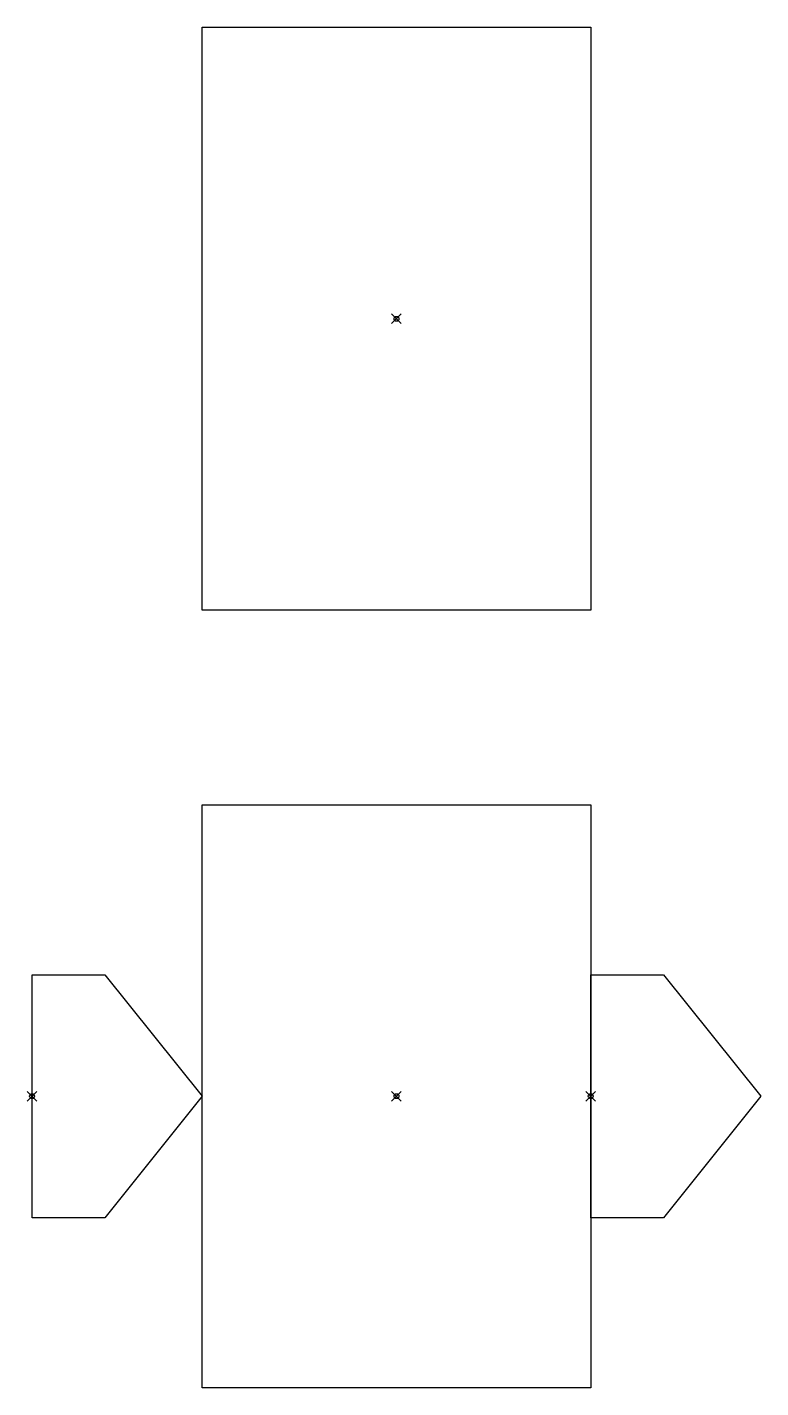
# Model space of a CAD drawing. Extents: x -30 to 725, y -3100 to -1700.
import ezdxf

# ---------------------------------------------------------------- set-up
doc = ezdxf.new("R2010")
doc.units = 0
doc.header["$PDMODE"] = 35
doc.header["$PDSIZE"] = 5
doc.layers.add('SIMPLE', color=182, linetype='CONTINUOUS')

# ---------------------------------------------------------------- blocks, each defined once
blk = doc.blocks.new('UNKNOWN_ROUTING')
at = {"layer": 'SIMPLE', "linetype": 'CONTINUOUS'}
blk.add_lwpolyline([(200, -1600), (600, -1600), (600, -2200), (200, -2200)], close=True, dxfattribs=at)
blk.add_point((400, -1900), dxfattribs=at)
blk = doc.blocks.new('UNKNOWN_PLACEMENT')
at = {"layer": 'SIMPLE', "linetype": 'CONTINUOUS'}
blk.add_lwpolyline([(200, -2400), (600, -2400), (600, -3000), (200, -3000)], close=True, dxfattribs=at)
blk.add_point((400, -2700), dxfattribs=at)
blk = doc.blocks.new('UNKNOWN_PORT_INPUT')
at = {"layer": 'SIMPLE', "linetype": 'CONTINUOUS'}
blk.add_lwpolyline([(2875, -2400), (2950, -2400), (3050, -2525), (2950, -2650), (2875, -2650), (2875, -2400)], close=True, dxfattribs=at)
blk.add_point((2875, -2525), dxfattribs=at)
blk = doc.blocks.new('UNKNOWN_PORT_OUTPUT')
at = {"layer": 'SIMPLE', "linetype": 'CONTINUOUS'}
blk.add_lwpolyline([(4025, -2400), (4100, -2400), (4200, -2525), (4100, -2650), (4025, -2650), (4025, -2400)], close=True, dxfattribs=at)
blk.add_point((4025, -2525), dxfattribs=at)
blk = doc.blocks.new('UNKNOWN_TOP')
at = {"layer": 'SIMPLE', "linetype": 'CONTINUOUS'}
for name, p in [('UNKNOWN_ROUTING', (-50, -100)), ('UNKNOWN_PLACEMENT', (-50, -100)), ('UNKNOWN_PORT_INPUT', (-2900, -275)), ('UNKNOWN_PORT_OUTPUT', (-3475, -275))]:
    blk.add_blockref(name, p, dxfattribs=at)

msp = doc.modelspace()

# ---------------------------------------------------------------- block references
at = {"layer": 'SIMPLE', "linetype": 'CONTINUOUS'}
msp.add_blockref('UNKNOWN_TOP', (0, 0), dxfattribs=at)

doc.saveas('drawing.dxf')
